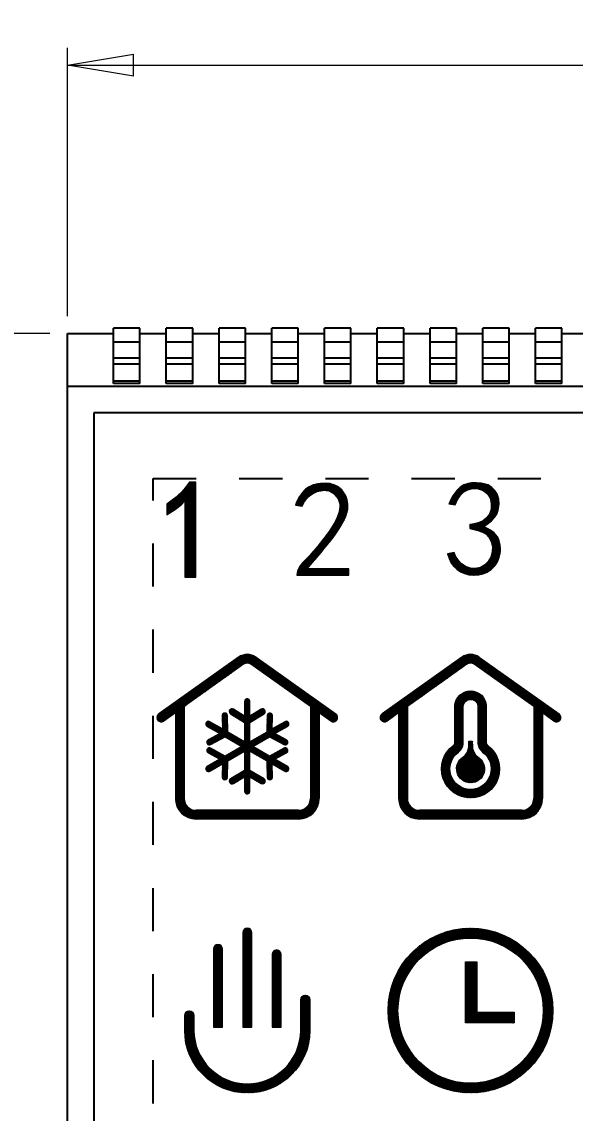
# Model space of a CAD drawing. Header units: millimetres. Extents: x 4624 to 4921, y -400 to -190.
# Drawn here: x 4691.94 to 4712.92, y -294.75 to -253.35 of the extents above; entities that cross this region are included whole.
import ezdxf

# ---------------------------------------------------------------- set-up
doc = ezdxf.new("R2010")
doc.units = ezdxf.units.MM
doc.header["$LTSCALE"] = 16.335
doc.header["$PDMODE"] = 3
doc.header["$PDSIZE"] = 8
doc.linetypes.add('DOT', pattern=[0.2, 0.1, -0.1])
doc.layers.get('0').update_dxf_attribs({"linetype": 'CONTINUOUS'})
doc.layers.get('Defpoints').update_dxf_attribs({"linetype": 'CONTINUOUS'})
doc.layers.add('DWG', color=7, linetype='CONTINUOUS')
doc.styles.add('ROMANC', font='romanc.shx', dxfattribs={"bigfont": 'gbcbig.shx'})
doc.dimstyles.new('YanXiu', dxfattribs={"dimtxt": 2.5, "dimasz": 2.5, "dimexe": 0.66, "dimexo": 0.66, "dimgap": 0.66, "dimtad": 0, "dimdsep": 46, "dimtxsty": 'ROMANC', "dimblk": 'CLOSED', "dimcen": 0, "dimclrd": 3, "dimclre": 9, "dimclrt": 42, "dimazin": 2, "dimtfac": 1, "dimtofl": 0, "dimtmove": 0, "dimatfit": 3, "dimldrblk": 'CLOSED', "dimfxl": 0, "dimlwd": 5, "dimlwe": 5, "dimarcsym": 0})
pattern_1 = [(45, (597.12712, 54.665225), (-0.01559072243, 0.01559072243), [])]

# ---------------------------------------------------------------- blocks, each defined once
blk = doc.blocks.new('_Closed')
at = {"color": 0, "linetype": 'ByBlock', "lineweight": -2}
for p, q in [((-1, 0.167), (0, 0)), ((-1, 0.167), (-1, -0.167)), ((0, 0), (-1, -0.167)), ((0, 0), (-1, 0))]:
    blk.add_line(p, q, dxfattribs=at)
blk = doc.blocks.new('*D58')
at = {"color": 9, "lineweight": 5, "transparency": 16777216}
for p, q in [((4693.008, -265.175), (4680.72, -265.175)), ((4693.008, -309.675), (4680.72, -309.675))]:
    blk.add_line(p, q, dxfattribs=at)
at = {"color": 3, "lineweight": 5, "transparency": 16777216}
for p, q in [((4681.38, -267.675), (4681.38, -282.896)), ((4681.38, -307.175), (4681.38, -291.954))]:
    blk.add_line(p, q, dxfattribs=at)
at = {"layer": 'Defpoints', "color": 0, "transparency": 16777216}
for p in [(4693.668, -265.175), (4681.38, -309.675), (4693.668, -309.675)]:
    blk.add_point(p, dxfattribs=at)
at = {"color": 3, "lineweight": 5, "transparency": 16777216, "xscale": 2.5, "yscale": 2.5, "zscale": 2.5}
for p, rotation in [((4681.38, -265.175), 90), ((4681.38, -309.675), 270)]:
    blk.add_blockref('_Closed', p, dxfattribs=dict(at, rotation=rotation))
at = {"color": 42, "transparency": 16777216, "insert": (4681.38, -287.425), "char_height": 2.5, "attachment_point": 5, "rotation": 90, "style": 'ROMANC'}
blk.add_mtext('44.5', dxfattribs=at)
blk = doc.blocks.new('*D50')
at = {"color": 9, "lineweight": 5, "transparency": 16777216}
for p, q in [((4693.668, -264.515), (4693.668, -254.33)), ((4770.168, -264.515), (4770.168, -254.33))]:
    blk.add_line(p, q, dxfattribs=at)
at = {"color": 3, "lineweight": 5, "transparency": 16777216}
for p, q in [((4696.168, -254.99), (4727.448, -254.99)), ((4767.668, -254.99), (4736.387, -254.99))]:
    blk.add_line(p, q, dxfattribs=at)
at = {"layer": 'Defpoints', "color": 0, "transparency": 16777216}
for p in [(4770.168, -254.99), (4693.668, -265.175), (4770.168, -265.175)]:
    blk.add_point(p, dxfattribs=at)
at = {"color": 3, "lineweight": 5, "transparency": 16777216, "xscale": 2.5, "yscale": 2.5, "zscale": 2.5, "rotation": 180}
blk.add_blockref('_Closed', (4693.668, -254.99), dxfattribs=at)
at = {"color": 3, "lineweight": 5, "transparency": 16777216, "xscale": 2.5, "yscale": 2.5, "zscale": 2.5}
blk.add_blockref('_Closed', (4770.168, -254.99), dxfattribs=at)
at = {"color": 42, "transparency": 16777216, "insert": (4731.918, -254.99), "char_height": 2.5, "attachment_point": 5, "style": 'ROMANC'}
blk.add_mtext('76.5', dxfattribs=at)

msp = doc.modelspace()

# ---------------------------------------------------------------- hatches: boundary and pattern name
at = {"lineweight": 0}
h = msp.add_hatch(dxfattribs=at)
h.set_pattern_fill('ANSI31', color=256, scale=0.006944)
h.set_pattern_definition(pattern_1)
h.paths.add_polyline_path([(4703.945, -270.994), (4703.776, -270.914), (4703.621, -270.862), (4703.456, -270.853), (4703.266, -270.862), (4703.162, -270.874), (4702.99, -270.915), (4702.837, -270.983), (4702.697, -271.078), (4702.64, -271.131), (4702.537, -271.25), (4702.443, -271.394), (4702.357, -271.563), (4702.312, -271.68), (4702.57, -271.72), (4702.631, -271.588), (4702.744, -271.428), (4702.882, -271.302), (4702.963, -271.248), (4703.141, -271.162), (4703.333, -271.122), (4703.378, -271.118), (4703.577, -271.144), (4703.76, -271.238), (4703.809, -271.286), (4703.928, -271.446), (4703.997, -271.638), (4703.997, -271.78), (4703.962, -271.97), (4703.888, -272.175), (4703.876, -272.207), (4703.809, -272.336), (4703.722, -272.481), (4703.613, -272.641), (4703.485, -272.818), (4703.335, -273.01), (4703.247, -273.124), (4703.107, -273.298), (4702.976, -273.453), (4702.854, -273.591), (4702.742, -273.71), (4702.64, -273.809), (4702.567, -273.884), (4702.462, -274.027), (4702.397, -274.173), (4702.368, -274.332), (4702.368, -274.339), (4704.339, -274.339), (4704.339, -274.102), (4702.752, -274.102), (4702.964, -273.858), (4703.123, -273.673), (4703.27, -273.497), (4703.406, -273.331), (4703.529, -273.178), (4703.642, -273.035), (4703.743, -272.904), (4703.832, -272.783), (4703.909, -272.673), (4703.974, -272.574), (4704.04, -272.471), (4704.14, -272.292), (4704.217, -272.127), (4704.268, -271.972), (4704.296, -271.831), (4704.296, -271.647), (4704.271, -271.475), (4704.22, -271.324), (4704.174, -271.248), (4704.067, -271.104), (4703.947, -270.995)])
h.paths.add_polyline_path([(4715.503, -273.328), (4714.13, -273.328), (4715.503, -271.39)], flags=16)
h.paths.add_polyline_path([(4715.503, -274.339), (4715.761, -274.339), (4715.761, -273.545), (4716.262, -273.545), (4716.262, -273.328), (4715.761, -273.328), (4715.761, -270.883), (4715.553, -270.883), (4713.895, -273.28), (4713.895, -273.545), (4715.503, -273.545)])
h.paths.add_polyline_path([(4709.583, -274.22), (4709.731, -274.121), (4709.764, -274.093), (4709.882, -273.969), (4709.973, -273.83), (4710.038, -273.674), (4710.08, -273.499), (4710.087, -273.378), (4710.079, -273.193), (4710.043, -273.033), (4709.982, -272.894), (4709.963, -272.866), (4709.849, -272.737), (4709.714, -272.633), (4709.45, -272.491), (4709.585, -272.401), (4709.741, -272.281), (4709.86, -272.154), (4709.945, -272.022), (4709.997, -271.879), (4710.014, -271.805), (4710.031, -271.627), (4710.02, -271.458), (4709.978, -271.296), (4709.969, -271.277), (4709.875, -271.133), (4709.758, -271.013), (4709.615, -270.918), (4709.519, -270.882), (4709.354, -270.845), (4709.177, -270.831), (4708.986, -270.84), (4708.867, -270.861), (4708.701, -270.916), (4708.564, -270.998), (4708.445, -271.112), (4708.35, -271.226), (4708.256, -271.371), (4708.173, -271.534), (4708.134, -271.636), (4708.37, -271.675), (4708.462, -271.472), (4708.573, -271.307), (4708.702, -271.182), (4708.85, -271.104), (4709.04, -271.055), (4709.237, -271.061), (4709.431, -271.128), (4709.59, -271.254), (4709.694, -271.422), (4709.737, -271.622), (4709.728, -271.835), (4709.666, -272.023), (4709.55, -272.179), (4709.442, -272.26), (4709.278, -272.34), (4709.085, -272.395), (4708.923, -272.419), (4708.923, -272.572), (4709.021, -272.589), (4709.226, -272.638), (4709.399, -272.703), (4709.544, -272.785), (4709.645, -272.895), (4709.737, -273.069), (4709.78, -273.273), (4709.774, -273.464), (4709.72, -273.654), (4709.618, -273.822), (4709.498, -273.952), (4709.325, -274.048), (4709.128, -274.08), (4708.944, -274.073), (4708.755, -274.01), (4708.599, -273.895), (4708.49, -273.781), (4708.383, -273.616), (4708.33, -273.482), (4708.081, -273.523), (4708.081, -273.524), (4708.136, -273.706), (4708.209, -273.862), (4708.303, -273.993), (4708.42, -274.104), (4708.426, -274.109), (4708.57, -274.211), (4708.721, -274.28), (4708.885, -274.323), (4709.068, -274.337), (4709.092, -274.339), (4709.266, -274.329), (4709.428, -274.29)])
h.paths.add_polyline_path([(4698.543, -270.814), (4698.292, -270.814), (4698.246, -270.878), (4698.135, -271.022), (4698.013, -271.159), (4697.882, -271.291), (4697.744, -271.416), (4697.595, -271.537), (4697.437, -271.65), (4697.437, -272.046), (4697.547, -271.978), (4697.711, -271.868), (4697.864, -271.755), (4698.001, -271.642), (4698.126, -271.525), (4698.126, -274.408), (4698.543, -274.408)])
h.paths.add_polyline_path([(4727.518, -274.221), (4727.633, -274.137), (4727.732, -274.029), (4727.787, -273.946), (4727.852, -273.818), (4727.902, -273.674), (4727.939, -273.515), (4727.961, -273.339), (4727.968, -273.146), (4727.967, -273.072), (4727.952, -272.889), (4727.921, -272.725), (4727.873, -272.577), (4727.811, -272.445), (4727.732, -272.329), (4727.667, -272.258), (4727.551, -272.163), (4727.421, -272.095), (4727.275, -272.055), (4727.112, -272.041), (4727.039, -272.043), (4726.883, -272.075), (4726.751, -272.136), (4726.661, -272.208), (4726.56, -272.327), (4726.33, -272.698), (4726.33, -272.446), (4726.342, -272.228), (4726.362, -272.031), (4726.389, -271.851), (4726.426, -271.687), (4726.473, -271.542), (4726.527, -271.412), (4726.628, -271.265), (4726.763, -271.141), (4726.918, -271.065), (4727.089, -271.04), (4727.153, -271.042), (4727.333, -271.101), (4727.462, -271.233), (4727.508, -271.301), (4727.58, -271.468), (4727.595, -271.587), (4727.921, -271.587), (4727.912, -271.488), (4727.871, -271.339), (4727.805, -271.2), (4727.712, -271.069), (4727.669, -271.022), (4727.549, -270.925), (4727.419, -270.857), (4727.275, -270.815), (4727.112, -270.801), (4727.054, -270.802), (4726.897, -270.823), (4726.755, -270.866), (4726.627, -270.931), (4726.511, -271.02), (4726.407, -271.132), (4726.312, -271.273), (4726.283, -271.324), (4726.218, -271.453), (4726.162, -271.591), (4726.115, -271.737), (4726.077, -271.895), (4726.047, -272.063), (4726.025, -272.239), (4726.012, -272.426), (4726.008, -272.624), (4726.008, -272.694), (4726.015, -272.907), (4726.029, -273.102), (4726.054, -273.283), (4726.085, -273.448), (4726.125, -273.597), (4726.172, -273.729), (4726.226, -273.846), (4726.289, -273.948), (4726.357, -274.035), (4726.468, -274.146), (4726.59, -274.229), (4726.724, -274.29), (4726.87, -274.327), (4727.031, -274.339), (4727.057, -274.338), (4727.233, -274.322), (4727.384, -274.284)])
h.paths.add_polyline_path([(4727.408, -272.559), (4727.445, -272.63), (4727.494, -272.776), (4727.524, -272.949), (4727.534, -273.147), (4727.534, -273.203), (4727.521, -273.416), (4727.493, -273.592), (4727.448, -273.735), (4727.387, -273.84), (4727.337, -273.898), (4727.202, -273.998), (4727.052, -274.03), (4727.007, -274.029), (4726.847, -273.993), (4726.715, -273.91), (4726.611, -273.778), (4726.582, -273.733), (4726.522, -273.598), (4726.477, -273.442), (4726.45, -273.264), (4726.441, -273.064), (4726.443, -273.027), (4726.465, -272.854), (4726.522, -272.699), (4726.611, -272.559), (4726.617, -272.55), (4726.731, -272.439), (4726.875, -272.372), (4727.052, -272.35), (4727.157, -272.362), (4727.298, -272.43)], flags=16)
h.paths.add_polyline_path([(4733.639, -270.877), (4731.78, -270.877), (4731.78, -271.117), (4733.34, -271.117), (4732.33, -274.339), (4732.669, -274.339), (4733.639, -271.176)])
h.paths.add_polyline_path([(4721.524, -274.259), (4721.613, -274.223), (4721.764, -274.137), (4721.898, -274.022), (4721.961, -273.961), (4722.056, -273.823), (4722.13, -273.653), (4722.161, -273.563), (4722.205, -273.386), (4722.231, -273.213), (4722.229, -273.152), (4722.218, -272.969), (4722.19, -272.795), (4722.177, -272.755), (4722.111, -272.588), (4722.032, -272.419), (4721.97, -272.34), (4721.846, -272.228), (4721.686, -272.132), (4721.54, -272.08), (4721.366, -272.036), (4721.19, -272.013), (4721.155, -272.013), (4720.991, -272.034), (4720.82, -272.079), (4720.502, -272.207), (4720.581, -271.939), (4720.623, -271.778), (4720.664, -271.599), (4720.707, -271.398), (4720.762, -271.123), (4722.085, -271.123), (4722.085, -270.884), (4720.561, -270.884), (4720.517, -271.088), (4720.453, -271.388), (4720.396, -271.655), (4720.345, -271.892), (4720.301, -272.096), (4720.262, -272.267), (4720.231, -272.405), (4720.205, -272.512), (4720.195, -272.553), (4720.436, -272.58), (4720.534, -272.472), (4720.697, -272.36), (4720.883, -272.295), (4720.991, -272.273), (4721.192, -272.262), (4721.378, -272.295), (4721.456, -272.323), (4721.625, -272.422), (4721.772, -272.57), (4721.832, -272.677), (4721.899, -272.859), (4721.931, -273.067), (4721.926, -273.203), (4721.897, -273.398), (4721.843, -273.579), (4721.783, -273.691), (4721.66, -273.846), (4721.504, -273.966), (4721.452, -273.995), (4721.282, -274.057), (4721.085, -274.079), (4720.868, -274.059), (4720.742, -274.02), (4720.599, -273.928), (4720.481, -273.788), (4720.385, -273.607), (4720.335, -273.449), (4720.087, -273.518), (4720.098, -273.564), (4720.16, -273.747), (4720.238, -273.9), (4720.332, -274.025), (4720.444, -274.125), (4720.507, -274.171), (4720.664, -274.257), (4720.824, -274.313), (4720.99, -274.34), (4721.001, -274.34), (4721.192, -274.338), (4721.363, -274.312)])
h = msp.add_hatch(dxfattribs=at)
h.set_pattern_fill('ANSI31', color=256, scale=0.006944)
h.set_pattern_definition(pattern_1)
h.paths.add_polyline_path([(4709.55, -279.297, 0.948577), (4708.355, -279.297), (4708.355, -280.694, -0.229108), (4708.293, -280.803, 3.009111), (4709.612, -280.803, -0.229108), (4709.55, -280.694)])
h.paths.add_polyline_path([(4709.229, -280.723, 0.202499), (4709.404, -281.048, -3.143835), (4708.501, -281.048, 0.202499), (4708.676, -280.723), (4708.676, -279.297, -0.888352), (4709.229, -279.297)], flags=16)
h.paths.add_polyline_path([(4709.018, -280.636), (4709.02, -280.844, 0.204472), (4709.224, -281.231, -3.624789), (4708.681, -281.231, 0.204472), (4708.885, -280.844), (4708.886, -280.636), (4708.952, -280.636)], flags=0)
h.paths.add_polyline_path([(4709.224, -281.231, -0.204472), (4709.02, -280.844), (4709.018, -280.636), (4708.952, -280.636), (4708.886, -280.636), (4708.885, -280.844, -0.204472), (4708.681, -281.231, 3.624789)], flags=0)
h = msp.add_hatch(dxfattribs=at)
h.set_pattern_fill('ANSI31', color=256, scale=0.006944)
h.set_pattern_definition(pattern_1)
h.paths.add_polyline_path([(4700.284, -280.834), (4699.649, -281.2), (4699.103, -280.901, 1), (4699.005, -281.08), (4699.442, -281.32), (4698.965, -281.595, 1.030478), (4699.067, -281.772), (4699.544, -281.497), (4699.534, -281.995, 1), (4699.738, -282), (4699.751, -281.377), (4700.386, -281.011), (4700.386, -281.744), (4699.854, -282.067, 1), (4699.96, -282.241), (4700.386, -281.983), (4700.386, -282.533, 1.030478), (4700.59, -282.533), (4700.59, -281.983), (4701.018, -282.242, 0.996563), (4701.123, -282.067), (4700.59, -281.744), (4700.59, -281.011), (4701.225, -281.377), (4701.239, -282, 1), (4701.443, -281.995), (4701.432, -281.497), (4701.909, -281.772, 1.030478), (4702.011, -281.595), (4701.534, -281.32), (4701.972, -281.08, 1), (4701.873, -280.901), (4701.327, -281.2), (4700.693, -280.834), (4701.327, -280.467), (4701.873, -280.767, 1), (4701.972, -280.588), (4701.534, -280.348), (4702.011, -280.073, 1.030478), (4701.909, -279.896), (4701.432, -280.171), (4701.443, -279.674, 1.021645), (4701.238, -279.67), (4701.225, -280.29), (4700.59, -280.657), (4700.59, -279.924), (4701.123, -279.601, 1), (4701.017, -279.426), (4700.59, -279.685), (4700.59, -279.134, 1.030478), (4700.386, -279.134), (4700.386, -279.685), (4699.96, -279.426, 1), (4699.854, -279.601), (4700.386, -279.924), (4700.386, -280.657), (4699.751, -280.29), (4699.738, -279.668, 1), (4699.534, -279.672), (4699.544, -280.171), (4699.067, -279.896, 1.030478), (4698.965, -280.073), (4699.442, -280.348), (4699.005, -280.588, 1), (4699.103, -280.767), (4699.649, -280.467)])
h = msp.add_hatch(dxfattribs=at)
h.set_pattern_fill('ANSI31', color=256, scale=0.006944)
h.set_pattern_definition(pattern_1)
h.paths.add_polyline_path([(4709.224, -281.231, -3.624789), (4708.681, -281.231, 0.244319), (4708.886, -280.759), (4708.886, -280.636), (4708.952, -280.636), (4709.042, -280.636, 0.304711)])
at = {"layer": 'DWG', "lineweight": 0}
h = msp.add_hatch(dxfattribs=at)
h.set_pattern_fill('ANSI31', color=256, scale=0.006944)
h.set_pattern_definition(pattern_1)
h.paths.add_polyline_path([(4700.82, -277.447, 0.320007), (4700.157, -277.447), (4697.132, -279.603, 0.414214), (4697.093, -279.835, 0.414214), (4697.325, -279.874), (4697.761, -279.564), (4697.761, -282.805, 0.414214), (4698.546, -283.591), (4702.43, -283.591, 0.414214), (4703.215, -282.805), (4703.215, -279.564), (4703.651, -279.874, 0.414214), (4703.883, -279.835, 0.414214), (4703.844, -279.603)])
h.paths.add_polyline_path([(4702.883, -279.326), (4702.883, -282.805, -0.414214), (4702.43, -283.258), (4698.546, -283.258, -0.414214), (4698.094, -282.805), (4698.094, -279.326), (4700.35, -277.718, -0.320007), (4700.627, -277.718)], flags=16)
h = msp.add_hatch(dxfattribs=at)
h.set_pattern_fill('ANSI31', color=256, scale=0.006944)
h.set_pattern_definition(pattern_1)
h.paths.add_polyline_path([(4709.284, -277.447, 0.320007), (4708.621, -277.447), (4705.596, -279.603, 0.414214), (4705.557, -279.835, 0.414214), (4705.79, -279.874), (4706.225, -279.564), (4706.225, -282.805, 0.414214), (4707.011, -283.591), (4710.894, -283.591, 0.414214), (4711.68, -282.805), (4711.68, -279.564), (4712.115, -279.874, 0.414214), (4712.347, -279.835, 0.414214), (4712.309, -279.603)])
h.paths.add_polyline_path([(4711.347, -279.326), (4711.347, -282.805, -0.414214), (4710.894, -283.258), (4707.011, -283.258, -0.414214), (4706.558, -282.805), (4706.558, -279.326), (4708.814, -277.718, -0.320007), (4709.091, -277.718)], flags=16)
h = msp.add_hatch(dxfattribs=at)
h.set_pattern_fill('ANSI31', color=256, scale=0.006944)
h.set_pattern_definition(pattern_1)
h.paths.add_polyline_path([(4699.201, -291.484), (4699.55, -291.484), (4699.55, -288.526, 1), (4699.201, -288.526)])
h.paths.add_polyline_path([(4700.313, -291.484), (4700.663, -291.484), (4700.663, -287.905, 1), (4700.313, -287.905)])
h.paths.add_polyline_path([(4701.426, -291.484), (4701.776, -291.484), (4701.776, -288.731, 1), (4701.426, -288.731)])
h.paths.add_polyline_path([(4702.861, -291.607), (4702.861, -290.441, 1), (4702.512, -290.441), (4702.512, -291.607, -1), (4698.465, -291.607), (4698.465, -291.042, 1), (4698.115, -291.042), (4698.115, -291.607, 1)])
h = msp.add_hatch(dxfattribs=at)
h.set_pattern_fill('ANSI31', color=256, scale=0.006944)
h.set_pattern_definition(pattern_1)
h.paths.add_polyline_path([(4705.827, -290.855, 1), (4712.077, -290.855, 1)])
h.paths.add_polyline_path([(4711.705, -290.855, -1), (4706.2, -290.855, -1)], flags=16)
h.paths.add_polyline_path([(4709.192, -289.011), (4709.192, -290.91), (4710.601, -290.91), (4710.601, -291.324), (4708.755, -291.324), (4708.755, -289.011)], flags=0)
h = msp.add_hatch(dxfattribs=at)
h.set_pattern_fill('ANSI31', color=256, scale=0.006944)
h.set_pattern_definition(pattern_1)
h.paths.add_polyline_path([(4708.755, -291.324), (4710.601, -291.324), (4710.601, -290.91), (4709.192, -290.91), (4709.192, -289.011), (4708.755, -289.011)])

# ---------------------------------------------------------------- linework, layer by layer
at = {"color": 7, "linetype": 'Continuous'}
for p, q in [((4693.668, -309.675), (4693.668, -265.175)), ((4693.668, -265.175), (4695.418, -265.175)), ((4695.418, -267.065), (4695.418, -264.965)), ((4696.418, -264.965), (4695.418, -264.965)), ((4696.418, -267.065), (4696.418, -264.965)), ((4696.418, -265.175), (4697.418, -265.175)), ((4697.418, -267.065), (4697.418, -264.965)), ((4698.418, -264.965), (4697.418, -264.965)), ((4698.418, -267.065), (4698.418, -264.965)), ((4698.418, -265.175), (4699.418, -265.175)), ((4699.418, -267.065), (4699.418, -264.965)), ((4700.418, -264.965), (4699.418, -264.965)), ((4700.418, -267.065), (4700.418, -264.965)), ((4700.418, -265.175), (4701.418, -265.175)), ((4701.418, -267.065), (4701.418, -264.965)), ((4702.418, -264.965), (4701.418, -264.965)), ((4702.418, -267.065), (4702.418, -264.965)), ((4702.418, -265.175), (4703.418, -265.175)), ((4703.418, -267.065), (4703.418, -264.965)), ((4704.418, -264.965), (4703.418, -264.965)), ((4704.418, -267.065), (4704.418, -264.965)), ((4704.418, -265.175), (4705.418, -265.175)), ((4705.418, -267.065), (4705.418, -264.965)), ((4706.418, -264.965), (4705.418, -264.965)), ((4706.418, -267.065), (4706.418, -264.965)), ((4706.418, -265.175), (4707.418, -265.175)), ((4707.418, -267.065), (4707.418, -264.965)), ((4708.418, -264.965), (4707.418, -264.965)), ((4708.418, -267.065), (4708.418, -264.965)), ((4708.418, -265.175), (4709.418, -265.175)), ((4709.418, -267.065), (4709.418, -264.965)), ((4710.418, -264.965), (4709.418, -264.965)), ((4710.418, -267.065), (4710.418, -264.965)), ((4710.418, -265.175), (4711.418, -265.175)), ((4711.418, -267.065), (4711.418, -264.965)), ((4712.418, -264.965), (4711.418, -264.965)), ((4712.418, -267.065), (4712.418, -264.965)), ((4712.418, -265.175), (4713.418, -265.175)), ((4696.418, -265.501), (4695.418, -265.501)), ((4698.418, -265.501), (4697.418, -265.501)), ((4700.418, -265.501), (4699.418, -265.501)), ((4702.418, -265.501), (4701.418, -265.501)), ((4704.418, -265.501), (4703.418, -265.501)), ((4706.418, -265.501), (4705.418, -265.501)), ((4708.418, -265.501), (4707.418, -265.501)), ((4710.418, -265.501), (4709.418, -265.501)), ((4712.418, -265.501), (4711.418, -265.501)), ((4696.418, -266.106), (4695.418, -266.106)), ((4698.418, -266.106), (4697.418, -266.106)), ((4700.418, -266.106), (4699.418, -266.106)), ((4702.418, -266.106), (4701.418, -266.106)), ((4704.418, -266.106), (4703.418, -266.106)), ((4706.418, -266.106), (4705.418, -266.106)), ((4708.418, -266.106), (4707.418, -266.106)), ((4710.418, -266.106), (4709.418, -266.106)), ((4712.418, -266.106), (4711.418, -266.106)), ((4696.418, -266.335), (4695.418, -266.335)), ((4698.418, -266.335), (4697.418, -266.335)), ((4700.418, -266.335), (4699.418, -266.335)), ((4702.418, -266.335), (4701.418, -266.335)), ((4704.418, -266.335), (4703.418, -266.335)), ((4706.418, -266.335), (4705.418, -266.335)), ((4708.418, -266.335), (4707.418, -266.335)), ((4710.418, -266.335), (4709.418, -266.335)), ((4712.418, -266.335), (4711.418, -266.335)), ((4696.418, -266.98), (4695.418, -266.98)), ((4698.418, -266.98), (4697.418, -266.98)), ((4700.418, -266.98), (4699.418, -266.98)), ((4702.418, -266.98), (4701.418, -266.98)), ((4704.418, -266.98), (4703.418, -266.98)), ((4706.418, -266.98), (4705.418, -266.98)), ((4708.418, -266.98), (4707.418, -266.98)), ((4710.418, -266.98), (4709.418, -266.98)), ((4712.418, -266.98), (4711.418, -266.98)), ((4693.668, -267.175), (4770.168, -267.175)), ((4696.418, -267.065), (4695.418, -267.065)), ((4698.418, -267.065), (4697.418, -267.065)), ((4700.418, -267.065), (4699.418, -267.065)), ((4702.418, -267.065), (4701.418, -267.065)), ((4704.418, -267.065), (4703.418, -267.065)), ((4706.418, -267.065), (4705.418, -267.065)), ((4708.418, -267.065), (4707.418, -267.065)), ((4710.418, -267.065), (4709.418, -267.065)), ((4712.418, -267.065), (4711.418, -267.065)), ((4694.668, -268.175), (4694.668, -306.675)), ((4769.168, -268.175), (4694.668, -268.175))]:
    msp.add_line(p, q, dxfattribs=at)
at = {"lineweight": 0}
for p, q in [((4702.883, -279.326), (4702.883, -282.805)), ((4711.347, -279.326), (4711.347, -282.805)), ((4703.215, -279.564), (4703.215, -282.805)), ((4711.68, -279.564), (4711.68, -282.805)), ((4702.43, -283.258), (4698.546, -283.258)), ((4710.894, -283.258), (4707.011, -283.258)), ((4702.43, -283.591), (4698.546, -283.591)), ((4710.894, -283.591), (4707.011, -283.591)), ((4708.755, -289.011), (4709.192, -289.011)), ((4708.755, -291.324), (4708.755, -289.011)), ((4709.192, -289.011), (4709.192, -290.91)), ((4709.192, -290.91), (4710.601, -290.91)), ((4710.601, -291.324), (4708.755, -291.324))]:
    msp.add_line(p, q, dxfattribs=at)
at = {"color": 4, "linetype": 'DOT'}
msp.add_lwpolyline([(4766.918, -304.175), (4696.918, -304.175), (4696.918, -270.675), (4766.918, -270.675)], close=True, dxfattribs=at)
at = {"lineweight": 0}
for points in [[(4709.55, -280.694, 0.214015), (4709.605, -280.799, -3.04756), (4708.3, -280.799, 0.214015), (4708.355, -280.694), (4708.355, -279.297, -0.948577), (4709.55, -279.297)], [(4709.229, -280.723, 0.202499), (4709.404, -281.048, -3.143835), (4708.501, -281.048, 0.202499), (4708.676, -280.723), (4708.676, -279.297, -0.888352), (4709.229, -279.297)], [(4708.681, -281.231, 0.204472), (4708.885, -280.844), (4708.886, -280.636), (4708.952, -280.636), (4709.018, -280.636), (4709.02, -280.844, 0.204472), (4709.224, -281.231, -3.624789)]]:
    msp.add_lwpolyline(points, format="xyb", close=True, dxfattribs=at)
msp.add_lwpolyline([(4709.192, -289.011), (4709.192, -290.91), (4710.601, -290.91), (4710.601, -291.324), (4708.755, -291.324), (4708.755, -289.011), (4709.192, -289.011)], close=True, dxfattribs=at)
msp.add_lwpolyline([(4710.601, -290.91), (4710.601, -291.324)], dxfattribs=at)
for radius in [3.125, 2.752, 2.752]:
    msp.add_circle((4708.952, -290.855), radius, dxfattribs=at)
for centre, radius, start, end in [((4698.546, -282.805), 0.785, 180, 270), ((4698.546, -282.805), 0.453, 180, 270), ((4702.43, -282.805), 0.785, 270, 0), ((4702.43, -282.805), 0.453, 270, 0), ((4707.011, -282.805), 0.785, 180, 270), ((4707.011, -282.805), 0.453, 180, 270), ((4710.894, -282.805), 0.785, 270, 0), ((4710.894, -282.805), 0.453, 270, 0)]:
    msp.add_arc(centre, radius, start, end, dxfattribs=at)
at = {"layer": 'DWG', "lineweight": 0}
for p, q in [((4700.157, -277.447), (4697.132, -279.603)), ((4700.35, -277.718), (4698.094, -279.326)), ((4702.883, -279.326), (4700.627, -277.718)), ((4700.82, -277.447), (4703.844, -279.603)), ((4708.621, -277.447), (4705.596, -279.603)), ((4708.814, -277.718), (4706.558, -279.326)), ((4711.347, -279.326), (4709.091, -277.718)), ((4709.284, -277.447), (4712.309, -279.603)), ((4698.094, -279.326), (4698.094, -282.805)), ((4706.558, -279.326), (4706.558, -282.805)), ((4697.093, -279.835), (4697.093, -279.835)), ((4697.761, -279.564), (4697.325, -279.874)), ((4697.761, -279.564), (4697.761, -282.805)), ((4703.651, -279.874), (4703.215, -279.564)), ((4703.883, -279.835), (4703.883, -279.835)), ((4705.557, -279.835), (4705.557, -279.835)), ((4706.225, -279.564), (4705.79, -279.874)), ((4706.225, -279.564), (4706.225, -282.805)), ((4712.115, -279.874), (4711.68, -279.564)), ((4712.347, -279.835), (4712.347, -279.835)), ((4700.313, -287.905), (4700.313, -291.484)), ((4700.663, -291.484), (4700.663, -287.905)), ((4699.201, -291.484), (4699.55, -291.484)), ((4700.313, -291.484), (4700.663, -291.484)), ((4701.426, -291.484), (4701.776, -291.484))]:
    msp.add_line(p, q, dxfattribs=at)
for points in [[(4698.543, -270.814), (4698.292, -270.814), (4698.246, -270.878), (4698.135, -271.022), (4698.013, -271.159), (4697.882, -271.291), (4697.744, -271.416), (4697.595, -271.537), (4697.437, -271.65), (4697.437, -272.046), (4697.547, -271.978), (4697.711, -271.868), (4697.864, -271.755), (4698.001, -271.642), (4698.126, -271.525), (4698.126, -274.408), (4698.543, -274.408)], [(4703.945, -270.994), (4703.776, -270.914), (4703.621, -270.862), (4703.456, -270.853), (4703.266, -270.862), (4703.162, -270.874), (4702.99, -270.915), (4702.837, -270.983), (4702.697, -271.078), (4702.64, -271.131), (4702.537, -271.25), (4702.443, -271.394), (4702.357, -271.563), (4702.312, -271.68), (4702.57, -271.72), (4702.631, -271.588), (4702.744, -271.428), (4702.882, -271.302), (4702.963, -271.248), (4703.141, -271.162), (4703.333, -271.122), (4703.378, -271.118), (4703.577, -271.144), (4703.76, -271.238), (4703.809, -271.286), (4703.928, -271.446), (4703.997, -271.638), (4703.997, -271.78), (4703.962, -271.97), (4703.888, -272.175), (4703.876, -272.207), (4703.809, -272.336), (4703.722, -272.481), (4703.613, -272.641), (4703.485, -272.818), (4703.335, -273.01), (4703.247, -273.124), (4703.107, -273.298), (4702.976, -273.453), (4702.854, -273.591), (4702.742, -273.71), (4702.64, -273.809), (4702.567, -273.884), (4702.462, -274.027), (4702.397, -274.173), (4702.368, -274.332), (4702.368, -274.339), (4704.339, -274.339), (4704.339, -274.102), (4702.752, -274.102), (4702.964, -273.858), (4703.123, -273.673), (4703.27, -273.497), (4703.406, -273.331), (4703.529, -273.178), (4703.642, -273.035), (4703.743, -272.904), (4703.832, -272.783), (4703.909, -272.673), (4703.974, -272.574), (4704.04, -272.471), (4704.14, -272.292), (4704.217, -272.127), (4704.268, -271.972), (4704.296, -271.831), (4704.296, -271.647), (4704.271, -271.475), (4704.22, -271.324), (4704.174, -271.248), (4704.067, -271.104), (4703.947, -270.995)], [(4709.583, -274.22), (4709.731, -274.121), (4709.764, -274.093), (4709.882, -273.969), (4709.973, -273.83), (4710.038, -273.674), (4710.08, -273.499), (4710.087, -273.378), (4710.079, -273.193), (4710.043, -273.033), (4709.982, -272.894), (4709.963, -272.866), (4709.849, -272.737), (4709.714, -272.633), (4709.45, -272.491), (4709.585, -272.401), (4709.741, -272.281), (4709.86, -272.154), (4709.945, -272.022), (4709.997, -271.879), (4710.014, -271.805), (4710.031, -271.627), (4710.02, -271.458), (4709.978, -271.296), (4709.969, -271.277), (4709.875, -271.133), (4709.758, -271.013), (4709.615, -270.918), (4709.519, -270.882), (4709.354, -270.845), (4709.177, -270.831), (4708.986, -270.84), (4708.867, -270.861), (4708.701, -270.916), (4708.564, -270.998), (4708.445, -271.112), (4708.35, -271.226), (4708.256, -271.371), (4708.173, -271.534), (4708.134, -271.636), (4708.37, -271.675), (4708.462, -271.472), (4708.573, -271.307), (4708.702, -271.182), (4708.85, -271.104), (4709.04, -271.055), (4709.237, -271.061), (4709.431, -271.128), (4709.59, -271.254), (4709.694, -271.422), (4709.737, -271.622), (4709.728, -271.835), (4709.666, -272.023), (4709.55, -272.179), (4709.442, -272.26), (4709.278, -272.34), (4709.085, -272.395), (4708.923, -272.419), (4708.923, -272.572), (4709.021, -272.589), (4709.226, -272.638), (4709.399, -272.703), (4709.544, -272.785), (4709.645, -272.895), (4709.737, -273.069), (4709.78, -273.273), (4709.774, -273.464), (4709.72, -273.654), (4709.618, -273.822), (4709.498, -273.952), (4709.325, -274.048), (4709.128, -274.08), (4708.944, -274.073), (4708.755, -274.01), (4708.599, -273.895), (4708.49, -273.781), (4708.383, -273.616), (4708.33, -273.482), (4708.081, -273.523), (4708.081, -273.524), (4708.136, -273.706), (4708.209, -273.862), (4708.303, -273.993), (4708.42, -274.104), (4708.426, -274.109), (4708.57, -274.211), (4708.721, -274.28), (4708.885, -274.323), (4709.068, -274.337), (4709.092, -274.339), (4709.266, -274.329), (4709.428, -274.29)]]:
    msp.add_lwpolyline(points, close=True, dxfattribs=at)
for points in [[(4701.238, -279.67), (4701.225, -280.29), (4700.59, -280.657), (4700.59, -279.924), (4701.123, -279.601, 1), (4701.017, -279.426), (4700.59, -279.685), (4700.59, -279.134, 1.030478), (4700.386, -279.134), (4700.386, -279.685), (4699.96, -279.426, 1), (4699.854, -279.601), (4700.386, -279.924), (4700.386, -280.657), (4699.751, -280.29), (4699.738, -279.668, 1), (4699.534, -279.672), (4699.544, -280.171), (4699.067, -279.896, 1.030478), (4698.965, -280.073), (4699.442, -280.348), (4699.005, -280.588, 1), (4699.103, -280.767), (4699.649, -280.467), (4700.284, -280.834), (4699.649, -281.2), (4699.103, -280.901, 1), (4699.005, -281.08), (4699.442, -281.32), (4698.965, -281.595, 1.030478), (4699.067, -281.772), (4699.544, -281.497), (4699.534, -281.995, 1), (4699.738, -282), (4699.751, -281.377), (4700.386, -281.011), (4700.386, -281.744), (4699.854, -282.067, 1), (4699.96, -282.241), (4700.386, -281.983), (4700.386, -282.533, 1.030478), (4700.59, -282.533), (4700.59, -281.983), (4701.016, -282.241, 1.003444), (4701.123, -282.067), (4700.59, -281.744), (4700.59, -281.011), (4701.225, -281.377), (4701.239, -282, 1), (4701.443, -281.995), (4701.432, -281.497), (4701.909, -281.772, 1.030478), (4702.011, -281.595), (4701.534, -281.32), (4701.972, -281.08, 1), (4701.873, -280.901), (4701.327, -281.2), (4700.693, -280.834), (4701.327, -280.467), (4701.873, -280.767, 1), (4701.972, -280.588), (4701.534, -280.348), (4702.011, -280.073, 1.030478), (4701.909, -279.896), (4701.432, -280.171), (4701.443, -279.674, 1.021645)], [(4698.465, -291.607, 1), (4702.512, -291.607), (4702.512, -290.441, -1), (4702.861, -290.441), (4702.861, -291.607, -1), (4698.115, -291.607), (4698.115, -291.042, -1), (4698.465, -291.042)]]:
    msp.add_lwpolyline(points, format="xyb", close=True, dxfattribs=at)
for points in [[(4699.55, -291.484), (4699.55, -288.526, 1), (4699.201, -288.526), (4699.201, -291.484)], [(4701.776, -291.484), (4701.776, -288.731, 1), (4701.426, -288.731), (4701.426, -291.484)]]:
    msp.add_lwpolyline(points, format="xyb", dxfattribs=at)
for centre, radius, start, end in [((4700.488, -277.912), 0.571, 54.5099, 125.4901), ((4708.952, -277.912), 0.571, 54.5099, 125.4901), ((4700.488, -277.912), 0.238, 54.5099, 125.4901), ((4708.952, -277.912), 0.238, 54.5099, 125.4901), ((4697.229, -279.739), 0.166, 125.4901, 215.4901), ((4697.229, -279.739), 0.166, 215.4901, 305.4901), ((4703.748, -279.739), 0.166, 234.5099, 324.5099), ((4703.748, -279.739), 0.166, 324.5099, 54.5099), ((4705.693, -279.739), 0.166, 125.4901, 215.4901), ((4705.693, -279.739), 0.166, 215.4901, 305.4901), ((4712.212, -279.739), 0.166, 234.5099, 324.5099), ((4712.212, -279.739), 0.166, 324.5099, 54.5099), ((4700.488, -287.905), 0.175, 0, 180)]:
    msp.add_arc(centre, radius, start, end, dxfattribs=at)

# ---------------------------------------------------------------- dimensions: what is measured, and where the dimension line sits
dim = msp.add_linear_dim(base=(4770.168, -254.99), p1=(4693.668, -265.175), p2=(4770.168, -265.175), dimstyle='YanXiu')
dim.commit()
dim.dimension.update_dxf_attribs({"geometry": '*D50', "text_midpoint": (4731.918, -254.99)})
dim = msp.add_linear_dim(base=(4681.38, -309.675), p1=(4693.668, -265.175), p2=(4693.668, -309.675), angle=90, dimstyle='YanXiu')
dim.commit()
dim.dimension.update_dxf_attribs({"geometry": '*D58', "text_midpoint": (4681.38, -287.425)})

doc.saveas('drawing.dxf')
